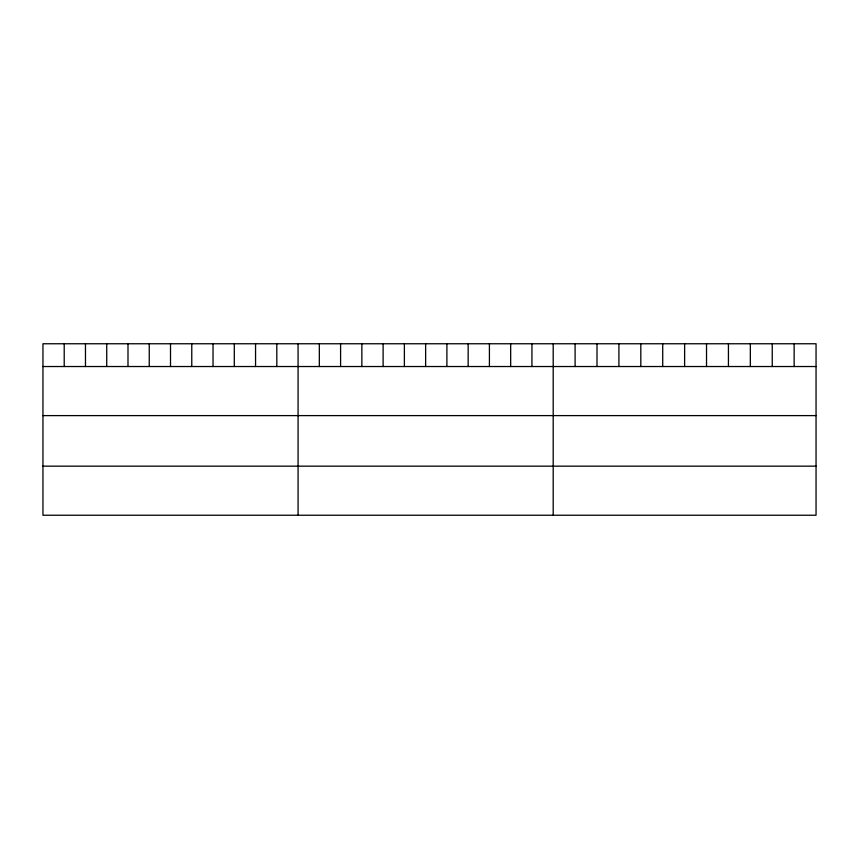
<?xml version="1.0" encoding="UTF-8"?>
<svg xmlns="http://www.w3.org/2000/svg" width="859" height="859" viewBox="0 0 859 859"><rect width="100%" height="100%" fill="white"/><g stroke="black" fill="none" stroke-linecap="round" stroke-linejoin="round"><path stroke-width="1.29" d="M816.05 366.525L816.05 515.239L42.95 515.239L42.95 343.761L816.05 343.761L816.05 366.525L42.95 366.525M42.95 415.606L816.05 415.606M42.95 466.158L816.05 466.158M794.145 343.761L794.145 366.525M772.241 343.761L772.241 366.525M750.336 343.761L750.336 366.525M728.432 343.761L728.432 366.525M706.528 343.761L706.528 366.525M684.623 343.761L684.623 366.525M662.719 343.761L662.719 366.525M640.814 343.761L640.814 366.525M618.909 343.761L618.909 366.525M597.005 343.761L597.005 366.525M575.101 343.761L575.101 366.525M553.196 343.761L553.196 515.239M531.936 343.761L531.936 366.525M510.675 343.761L510.675 366.525M489.415 343.761L489.415 366.525M468.155 343.761L468.155 366.525M446.895 343.761L446.895 366.525M425.634 343.761L425.634 366.525M404.374 343.761L404.374 366.525M383.114 343.761L383.114 366.525M361.854 343.761L361.854 366.525M340.594 343.761L340.594 366.525M319.333 343.761L319.333 366.525M298.073 343.761L298.073 515.239M276.813 343.761L276.813 366.525M255.553 343.761L255.553 366.525M234.292 343.761L234.292 366.525M213.032 343.761L213.032 366.525M191.772 343.761L191.772 366.525M170.512 343.761L170.512 366.525M149.251 343.761L149.251 366.525M127.991 343.761L127.991 366.525M106.731 343.761L106.731 366.525M85.47 343.761L85.47 366.525M64.21 343.761L64.21 366.525"/></g></svg>
